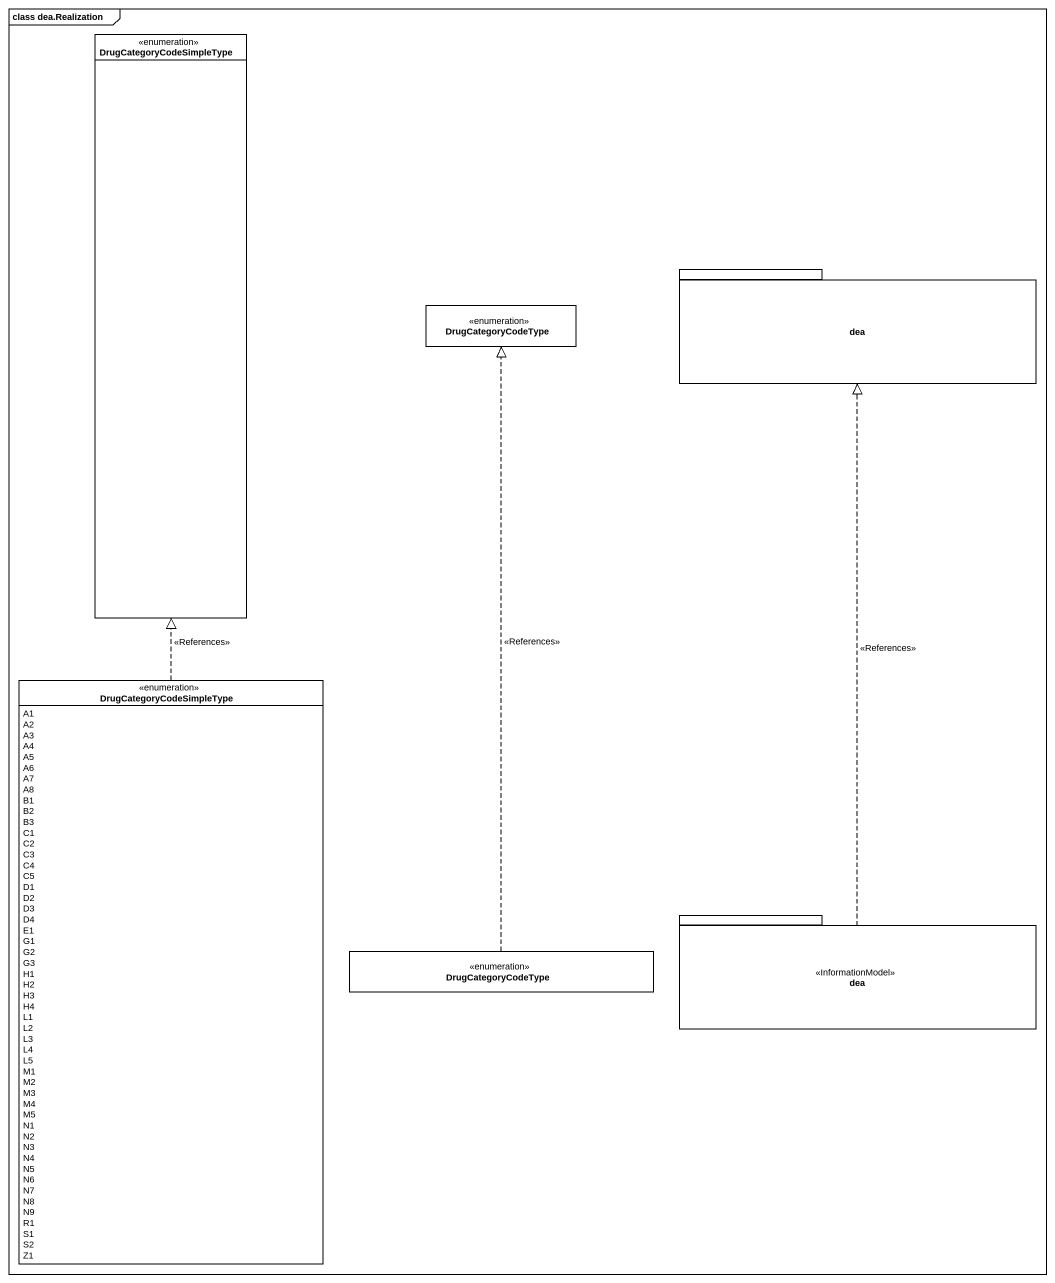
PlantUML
@startuml
mainframe class dea.Realization
hide circle
hide empty members
enum DrugCategoryCodeSimpleType
package dea {
}
enum DrugCategoryCodeType
enum "DrugCategoryCodeSimpleType" as DrugCategoryCodeSimpleType_2 {
  A1
  A2
  A3
  A4
  A5
  A6
  A7
  A8
  B1
  B2
  B3
  C1
  C2
  C3
  C4
  C5
  D1
  D2
  D3
  D4
  E1
  G1
  G2
  G3
  H1
  H2
  H3
  H4
  L1
  L2
  L3
  L4
  L5
  M1
  M2
  M3
  M4
  M5
  N1
  N2
  N3
  N4
  N5
  N6
  N7
  N8
  N9
  R1
  S1
  S2
  Z1
}
package "dea" as dea_2 <<InformationModel>> {
}
enum "DrugCategoryCodeType" as DrugCategoryCodeType_2
DrugCategoryCodeSimpleType_2 .up.|> DrugCategoryCodeSimpleType : <<References>>
dea_2 .up.|> dea : <<References>>
DrugCategoryCodeType_2 .up.|> DrugCategoryCodeType : <<References>>
@enduml
